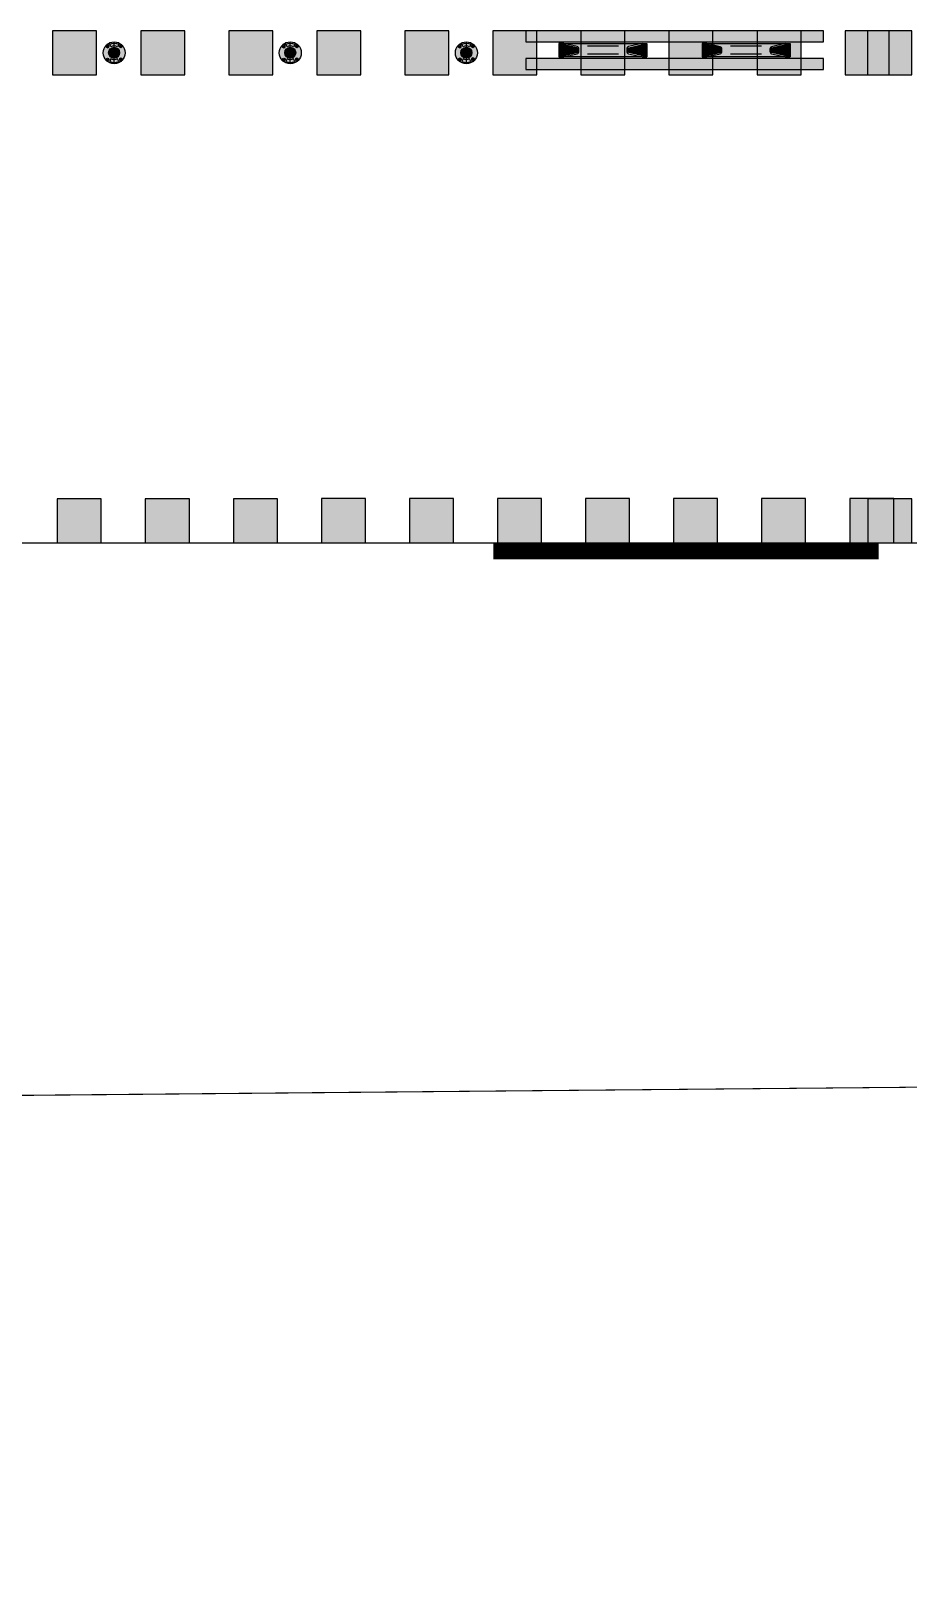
# Model space of a CAD drawing. Header units: metres. Extents: x 668617 to 675126, y 2286318 to 2293677.
# Drawn here: x 668824.7 to 668832.67, y 2287193.37 to 2287207.37 of the extents above; entities that cross this region are included whole.
import ezdxf

# ---------------------------------------------------------------- set-up
doc = ezdxf.new("R2010")
doc.units = ezdxf.units.M
doc.header["$MEASUREMENT"] = 0
for name, color, linetype in [('DMTG-B-CuadrosVerdes', 94, 'Continuous'), ('DMTG-D-CONFIBUS', 1, 'Continuous'), ('DMTG-M-VIALETON', 92, 'Continuous'), ('DMTG-PB-BANQUETAS', 251, 'Continuous'), ('DMTG-PB-LOTIFICACION', 253, 'Continuous'), ('DMTG-PB-MANZANAS', 251, 'Continuous'), ('DMTG-SH-LINEA DOBLE', 252, 'Continuous'), ('DMTG-SH-LINEA GUARNICION', 40, 'Continuous')]:
    doc.layers.add(name, color=color, linetype=linetype)

# ---------------------------------------------------------------- blocks, each defined once
blk = doc.blocks.new('*U115')
h = blk.add_hatch(color=256)
h.dxf.hatch_style = 1
h.paths.add_polyline_path([(0, 4.25), (0.4, 4.25), (0.4, 4.65), (0, 4.65)])
h = blk.add_hatch(color=256)
h.dxf.hatch_style = 1
h.paths.add_polyline_path([(0, 0), (0.4, 0), (0.4, 0.4), (0, 0.4)])
for points in [[(0, 4.25), (0.4, 4.25), (0.4, 4.65), (0, 4.65)], [(0, 0), (0.4, 0), (0.4, 0.4), (0, 0.4)]]:
    blk.add_lwpolyline(points, close=True)
blk = doc.blocks.new('*U59')
for points in [[(1.2, 0.2), (3.906, 0.2), (3.906, 0.3), (1.2, 0.3)], [(1.2, -0.05), (3.906, -0.05), (3.906, 0.05), (1.2, 0.05)]]:
    blk.add_hatch(color=252).paths.add_polyline_path(points)
for points in [[(1.2, 0.2), (3.906, 0.2), (3.906, 0.3), (1.2, 0.3)], [(1.2, -0.05), (3.906, -0.05), (3.906, 0.05), (1.2, 0.05)]]:
    blk.add_lwpolyline(points, close=True)
blk = doc.blocks.new('*U114')
h = blk.add_hatch(color=256)
h.dxf.hatch_style = 1
h.paths.add_polyline_path([(74.358, 4.25), (74.758, 4.25), (74.758, 4.65), (74.358, 4.65)])
h = blk.add_hatch(color=256)
h.dxf.hatch_style = 1
h.paths.add_polyline_path([(74.358, 4.25), (74.758, 4.25), (74.758, 4.65), (74.358, 4.65)])
h = blk.add_hatch(color=256)
h.dxf.hatch_style = 1
h.paths.add_polyline_path([(75.158, 4.25), (75.558, 4.25), (75.558, 4.65), (75.158, 4.65)])
h = blk.add_hatch(color=256)
h.dxf.hatch_style = 1
h.paths.add_polyline_path([(75.158, 4.25), (75.558, 4.25), (75.558, 4.65), (75.158, 4.65)])
h = blk.add_hatch(color=256)
h.dxf.hatch_style = 1
h.paths.add_polyline_path([(75.958, 4.25), (76.358, 4.25), (76.358, 4.65), (75.958, 4.65)])
h = blk.add_hatch(color=256)
h.dxf.hatch_style = 1
h.paths.add_polyline_path([(75.958, 4.25), (76.358, 4.25), (76.358, 4.65), (75.958, 4.65)])
h = blk.add_hatch(color=256)
h.dxf.hatch_style = 1
h.paths.add_polyline_path([(76.758, 4.25), (77.158, 4.25), (77.158, 4.65), (76.758, 4.65)])
h = blk.add_hatch(color=256)
h.dxf.hatch_style = 1
h.paths.add_polyline_path([(76.758, 4.25), (77.158, 4.25), (77.158, 4.65), (76.758, 4.65)])
h = blk.add_hatch(color=256)
h.dxf.hatch_style = 1
h.paths.add_polyline_path([(77.558, 4.25), (77.958, 4.25), (77.958, 4.65), (77.558, 4.65)])
h = blk.add_hatch(color=256)
h.dxf.hatch_style = 1
h.paths.add_polyline_path([(77.558, 4.25), (77.958, 4.25), (77.958, 4.65), (77.558, 4.65)])
h = blk.add_hatch(color=256)
h.dxf.hatch_style = 1
h.paths.add_polyline_path([(78.358, 4.25), (78.758, 4.25), (78.758, 4.65), (78.358, 4.65)])
h = blk.add_hatch(color=256)
h.dxf.hatch_style = 1
h.paths.add_polyline_path([(78.358, 4.25), (78.758, 4.25), (78.758, 4.65), (78.358, 4.65)])
h = blk.add_hatch(color=256)
h.dxf.hatch_style = 1
h.paths.add_polyline_path([(79.158, 4.25), (79.558, 4.25), (79.558, 4.65), (79.158, 4.65)])
h = blk.add_hatch(color=256)
h.dxf.hatch_style = 1
h.paths.add_polyline_path([(79.158, 4.25), (79.558, 4.25), (79.558, 4.65), (79.158, 4.65)])
h = blk.add_hatch(color=256)
h.dxf.hatch_style = 1
h.paths.add_polyline_path([(79.958, 4.25), (80.358, 4.25), (80.358, 4.65), (79.958, 4.65)])
h = blk.add_hatch(color=256)
h.dxf.hatch_style = 1
h.paths.add_polyline_path([(79.958, 4.25), (80.358, 4.25), (80.358, 4.65), (79.958, 4.65)])
h = blk.add_hatch(color=256)
h.dxf.hatch_style = 1
h.paths.add_polyline_path([(80.758, 4.25), (81.158, 4.25), (81.158, 4.65), (80.758, 4.65)])
h = blk.add_hatch(color=256)
h.dxf.hatch_style = 1
h.paths.add_polyline_path([(80.758, 4.25), (81.158, 4.25), (81.158, 4.65), (80.758, 4.65)])
h = blk.add_hatch(color=256)
h.dxf.hatch_style = 1
h.paths.add_polyline_path([(81.558, 4.25), (81.958, 4.25), (81.958, 4.65), (81.558, 4.65)])
h = blk.add_hatch(color=256)
h.dxf.hatch_style = 1
h.paths.add_polyline_path([(74.4, 0), (74.8, 0), (74.8, 0.4), (74.4, 0.4)])
h = blk.add_hatch(color=256)
h.dxf.hatch_style = 1
h.paths.add_polyline_path([(74.4, 0), (74.8, 0), (74.8, 0.4), (74.4, 0.4)])
h = blk.add_hatch(color=256)
h.dxf.hatch_style = 1
h.paths.add_polyline_path([(75.2, 0), (75.6, 0), (75.6, 0.4), (75.2, 0.4)])
h = blk.add_hatch(color=256)
h.dxf.hatch_style = 1
h.paths.add_polyline_path([(75.2, 0), (75.6, 0), (75.6, 0.4), (75.2, 0.4)])
h = blk.add_hatch(color=256)
h.dxf.hatch_style = 1
h.paths.add_polyline_path([(76, 0), (76.4, 0), (76.4, 0.4), (76, 0.4)])
h = blk.add_hatch(color=256)
h.dxf.hatch_style = 1
h.paths.add_polyline_path([(76, 0), (76.4, 0), (76.4, 0.4), (76, 0.4)])
h = blk.add_hatch(color=256)
h.dxf.hatch_style = 1
h.paths.add_polyline_path([(76.8, 0), (77.2, 0), (77.2, 0.4), (76.8, 0.4)])
h = blk.add_hatch(color=256)
h.dxf.hatch_style = 1
h.paths.add_polyline_path([(76.8, 0), (77.2, 0), (77.2, 0.4), (76.8, 0.4)])
h = blk.add_hatch(color=256)
h.dxf.hatch_style = 1
h.paths.add_polyline_path([(77.6, 0), (78, 0), (78, 0.4), (77.6, 0.4)])
h = blk.add_hatch(color=256)
h.dxf.hatch_style = 1
h.paths.add_polyline_path([(77.6, 0), (78, 0), (78, 0.4), (77.6, 0.4)])
h = blk.add_hatch(color=256)
h.dxf.hatch_style = 1
h.paths.add_polyline_path([(78.4, 0), (78.8, 0), (78.8, 0.4), (78.4, 0.4)])
h = blk.add_hatch(color=256)
h.dxf.hatch_style = 1
h.paths.add_polyline_path([(78.4, 0), (78.8, 0), (78.8, 0.4), (78.4, 0.4)])
h = blk.add_hatch(color=256)
h.dxf.hatch_style = 1
h.paths.add_polyline_path([(79.2, 0), (79.6, 0), (79.6, 0.4), (79.2, 0.4)])
h = blk.add_hatch(color=256)
h.dxf.hatch_style = 1
h.paths.add_polyline_path([(79.2, 0), (79.6, 0), (79.6, 0.4), (79.2, 0.4)])
h = blk.add_hatch(color=256)
h.dxf.hatch_style = 1
h.paths.add_polyline_path([(80, 0), (80.4, 0), (80.4, 0.4), (80, 0.4)])
h = blk.add_hatch(color=256)
h.dxf.hatch_style = 1
h.paths.add_polyline_path([(80, 0), (80.4, 0), (80.4, 0.4), (80, 0.4)])
h = blk.add_hatch(color=256)
h.dxf.hatch_style = 1
h.paths.add_polyline_path([(80.8, 0), (81.2, 0), (81.2, 0.4), (80.8, 0.4)])
h = blk.add_hatch(color=256)
h.dxf.hatch_style = 1
h.paths.add_polyline_path([(80.8, 0), (81.2, 0), (81.2, 0.4), (80.8, 0.4)])
h = blk.add_hatch(color=256)
h.dxf.hatch_style = 1
h.paths.add_polyline_path([(81.6, 0), (82, 0), (82, 0.4), (81.6, 0.4)])
for points in [[(74.358, 4.25), (74.758, 4.25), (74.758, 4.65), (74.358, 4.65)], [(74.358, 4.25), (74.758, 4.25), (74.758, 4.65), (74.358, 4.65)], [(75.158, 4.25), (75.558, 4.25), (75.558, 4.65), (75.158, 4.65)], [(75.158, 4.25), (75.558, 4.25), (75.558, 4.65), (75.158, 4.65)], [(75.958, 4.25), (76.358, 4.25), (76.358, 4.65), (75.958, 4.65)], [(75.958, 4.25), (76.358, 4.25), (76.358, 4.65), (75.958, 4.65)], [(76.758, 4.25), (77.158, 4.25), (77.158, 4.65), (76.758, 4.65)], [(76.758, 4.25), (77.158, 4.25), (77.158, 4.65), (76.758, 4.65)], [(77.558, 4.25), (77.958, 4.25), (77.958, 4.65), (77.558, 4.65)], [(77.558, 4.25), (77.958, 4.25), (77.958, 4.65), (77.558, 4.65)], [(78.358, 4.25), (78.758, 4.25), (78.758, 4.65), (78.358, 4.65)], [(78.358, 4.25), (78.758, 4.25), (78.758, 4.65), (78.358, 4.65)], [(79.158, 4.25), (79.558, 4.25), (79.558, 4.65), (79.158, 4.65)], [(79.158, 4.25), (79.558, 4.25), (79.558, 4.65), (79.158, 4.65)], [(79.958, 4.25), (80.358, 4.25), (80.358, 4.65), (79.958, 4.65)], [(79.958, 4.25), (80.358, 4.25), (80.358, 4.65), (79.958, 4.65)], [(80.758, 4.25), (81.158, 4.25), (81.158, 4.65), (80.758, 4.65)], [(80.758, 4.25), (81.158, 4.25), (81.158, 4.65), (80.758, 4.65)], [(81.558, 4.25), (81.958, 4.25), (81.958, 4.65), (81.558, 4.65)], [(74.4, 0), (74.8, 0), (74.8, 0.4), (74.4, 0.4)], [(74.4, 0), (74.8, 0), (74.8, 0.4), (74.4, 0.4)], [(75.2, 0), (75.6, 0), (75.6, 0.4), (75.2, 0.4)], [(75.2, 0), (75.6, 0), (75.6, 0.4), (75.2, 0.4)], [(76, 0), (76.4, 0), (76.4, 0.4), (76, 0.4)], [(76, 0), (76.4, 0), (76.4, 0.4), (76, 0.4)], [(76.8, 0), (77.2, 0), (77.2, 0.4), (76.8, 0.4)], [(76.8, 0), (77.2, 0), (77.2, 0.4), (76.8, 0.4)], [(77.6, 0), (78, 0), (78, 0.4), (77.6, 0.4)], [(77.6, 0), (78, 0), (78, 0.4), (77.6, 0.4)], [(78.4, 0), (78.8, 0), (78.8, 0.4), (78.4, 0.4)], [(78.4, 0), (78.8, 0), (78.8, 0.4), (78.4, 0.4)], [(79.2, 0), (79.6, 0), (79.6, 0.4), (79.2, 0.4)], [(79.2, 0), (79.6, 0), (79.6, 0.4), (79.2, 0.4)], [(80, 0), (80.4, 0), (80.4, 0.4), (80, 0.4)], [(80, 0), (80.4, 0), (80.4, 0.4), (80, 0.4)], [(80.8, 0), (81.2, 0), (81.2, 0.4), (80.8, 0.4)], [(80.8, 0), (81.2, 0), (81.2, 0.4), (80.8, 0.4)], [(81.6, 0), (82, 0), (82, 0.4), (81.6, 0.4)]]:
    blk.add_lwpolyline(points, close=True)
blk = doc.blocks.new('*U26')
at = {"ltscale": 0.1, "true_color": 0xf8d731}
h = blk.add_hatch(color=40, dxfattribs=at)
h.dxf.hatch_style = 1
h.paths.add_polyline_path([(0, -0.115), (0, -0.235), (0.163, -0.197, 0.348227), (0.171, -0.187), (0.171, -0.163, 0.348227), (0.163, -0.153)])
h.paths.add_polyline_path([(0.151, -0.171), (0.151, -0.179), (0.02, -0.21), (0.02, -0.14)], flags=16)
h = blk.add_hatch(color=40, dxfattribs=at)
h.dxf.hatch_style = 1
h.set_gradient(color1=(248, 153, 30), color2=(248, 215, 49), rotation=90, name='CYLINDER')
h.paths.add_polyline_path([(0.756, -0.235), (0.632, -0.207, -0.349253), (0.617, -0.187), (0.617, -0.163, -0.000038), (0.617, -0.163, -0.349253), (0.632, -0.143), (0.756, -0.115), (0.044, -0.115), (0.165, -0.143, -0.348227), (0.181, -0.163), (0.181, -0.187, -0.348227), (0.165, -0.207), (0.044, -0.235)])
h = blk.add_hatch(color=40, dxfattribs=at)
h.dxf.hatch_style = 1
h.paths.add_polyline_path([(0.634, -0.153, 0.349253), (0.627, -0.163), (0.627, -0.187, 0.349253), (0.634, -0.197), (0.8, -0.235), (0.8, -0.115)])
h.paths.add_polyline_path([(0.78, -0.14), (0.647, -0.171), (0.647, -0.179), (0.78, -0.21)], flags=16)
at = {"lineweight": 60}
h = blk.add_hatch(color=72, dxfattribs=at)
h.dxf.hatch_style = 1
h.paths.add_polyline_path([(0.02, -0.21), (0.151, -0.179), (0.151, -0.171), (0.02, -0.14)])
h = blk.add_hatch(color=22, dxfattribs=at)
h.dxf.hatch_style = 1
h.paths.add_polyline_path([(0.647, -0.179), (0.78, -0.21), (0.78, -0.14), (0.647, -0.171)])
at = {"color": 40, "true_color": 0xf8d731}
for points in [[(0, -0.115), (0, -0.235), (0.163, -0.197, 0.348227), (0.171, -0.187), (0.171, -0.163, 0.348227), (0.163, -0.153)], [(0.617, -0.163), (0.617, -0.187, 0.349253), (0.632, -0.207), (0.756, -0.235), (0.044, -0.235), (0.165, -0.207, 0.348227), (0.181, -0.187), (0.181, -0.163, 0.348227), (0.165, -0.143), (0.044, -0.115), (0.756, -0.115), (0.632, -0.143, 0.349253), (0.617, -0.163, 0.000038)], [(0.8, -0.235), (0.634, -0.197, -0.349253), (0.627, -0.187), (0.627, -0.163, -0.349253), (0.634, -0.153), (0.8, -0.115)]]:
    blk.add_lwpolyline(points, format="xyb", close=True, dxfattribs=at)
for points in [[(0.044, -0.115), (0, -0.115)], [(0.756, -0.115), (0.8, -0.115)], [(0, -0.235), (0.044, -0.235)], [(0.756, -0.235), (0.8, -0.235)]]:
    blk.add_lwpolyline(points, dxfattribs=at)
at = {"color": 1, "ltscale": 0.1}
for points in [[(0.541, -0.139), (0.259, -0.139)], [(0.541, -0.211), (0.259, -0.211)]]:
    blk.add_lwpolyline(points, dxfattribs=at)
at = {"color": 40, "true_color": 0xf8d731}
for points in [[(0.02, -0.14), (0.02, -0.21), (0.151, -0.179), (0.151, -0.171)], [(0.78, -0.21), (0.647, -0.179), (0.647, -0.171), (0.78, -0.14)]]:
    blk.add_lwpolyline(points, close=True, dxfattribs=at)
blk = doc.blocks.new('*U245')
at = {"layer": 'DMTG-D-CONFIBUS', "rotation": 0.005551742592514601}
blk.add_blockref('*U26', (0.5, 0.175), dxfattribs=at)
blk = doc.blocks.new('*U246')
at = {"layer": 'DMTG-D-CONFIBUS', "color": 0, "linetype": 'ByBlock', "lineweight": -2, "transparency": 16777216, "rotation": 0.4169197806569377}
for p in [(668826.641, 2287211.564), (668827.941, 2287211.573)]:
    blk.add_blockref('*U245', p, dxfattribs=at)
blk = doc.blocks.new('*U35')
at = {"true_color": 0x58ba48}
h = blk.add_hatch(color=85, dxfattribs=at)
h.dxf.hatch_style = 1
h.paths.add_polyline_path([(46.85, 11.3, 1), (46.95, 11.3, 1)], flags=0)
h.paths.add_polyline_path([(46.85, 11.368), (46.839, 11.379, 0.062746), (46.821, 11.361), (46.832, 11.35, 0.413879), (46.85, 11.35, 0.414549)], flags=17)
h.paths.add_polyline_path([(46.847, 11.359, -1), (46.835, 11.359, -1)], flags=16)
h.paths.add_polyline_path([(46.85, 11.3, 1), (46.95, 11.3, 1)], flags=16)
h.paths.add_polyline_path([(46.962, 11.379), (46.951, 11.368, 0.413879), (46.951, 11.35, 0.414549), (46.969, 11.35), (46.979, 11.361, 0.062746)], flags=17)
h.paths.add_polyline_path([(46.966, 11.359, -1), (46.954, 11.359, -1)], flags=16)
h.paths.add_polyline_path([(46.979, 11.238), (46.969, 11.249, 0.413879), (46.951, 11.249, 0.414549), (46.951, 11.231), (46.962, 11.221, 0.062746)], flags=17)
h.paths.add_polyline_path([(46.954, 11.24, -1), (46.966, 11.24, -1)], flags=16)
h.paths.add_polyline_path([(46.85, 11.249, 0.414549), (46.832, 11.249), (46.821, 11.238, 0.062746), (46.839, 11.221), (46.85, 11.231, 0.413879)], flags=17)
h.paths.add_polyline_path([(46.835, 11.24, -1), (46.847, 11.24, -1)], flags=16)
h.paths.add_polyline_path([(46.979, 11.361), (46.969, 11.35, -0.414549), (46.951, 11.35, -0.413879), (46.951, 11.368), (46.962, 11.379, 0.342564), (46.839, 11.379), (46.85, 11.368, -0.414549), (46.85, 11.35, -0.413879), (46.832, 11.35), (46.821, 11.361, 0.166532), (46.8, 11.3, 0.166532), (46.821, 11.238), (46.832, 11.249, -0.414549), (46.85, 11.249, -0.413879), (46.85, 11.231), (46.839, 11.221, 0.342564), (46.962, 11.221), (46.951, 11.231, -0.414549), (46.951, 11.249, -0.413879), (46.969, 11.249), (46.979, 11.238, 0.166532), (47, 11.3, 0.166532)])
h.paths.add_polyline_path([(46.95, 11.3, -1), (46.85, 11.3, -1)], flags=0)
h.paths.add_polyline_path([(46.929, 11.355, 0.245947), (46.871, 11.355), (46.86, 11.377, -0.245947), (46.941, 11.377)], flags=16)
h.paths.add_polyline_path([(46.929, 11.244), (46.941, 11.222, -0.245947), (46.86, 11.222), (46.871, 11.244, 0.245947)], flags=16)
h = blk.add_hatch(color=85, dxfattribs=at)
h.dxf.hatch_style = 1
h.paths.add_polyline_path([(46.85, 11.3, 1), (46.95, 11.3, 1)])
at = {"true_color": 0xc7c8ca}
h = blk.add_hatch(color=9, dxfattribs=at)
h.dxf.hatch_style = 1
h.paths.add_polyline_path([(46.941, 11.377, 0.245947), (46.86, 11.377), (46.871, 11.355, -0.245947), (46.929, 11.355)])
h.paths.add_polyline_path([(46.941, 11.222), (46.929, 11.244, -0.245947), (46.871, 11.244), (46.86, 11.222, 0.245947)])
at = {"true_color": 0x58ba48}
h = blk.add_hatch(color=85, dxfattribs=at)
h.dxf.hatch_style = 1
h.paths.add_polyline_path([(48.45, 11.3, 1), (48.55, 11.3, 1)], flags=0)
h.paths.add_polyline_path([(48.45, 11.368), (48.439, 11.379, 0.062746), (48.421, 11.361), (48.432, 11.35, 0.413879), (48.45, 11.35, 0.414549)], flags=17)
h.paths.add_polyline_path([(48.447, 11.359, -1), (48.435, 11.359, -1)], flags=16)
h.paths.add_polyline_path([(48.45, 11.3, 1), (48.55, 11.3, 1)], flags=16)
h.paths.add_polyline_path([(48.562, 11.379), (48.551, 11.368, 0.413879), (48.551, 11.35, 0.414549), (48.569, 11.35), (48.579, 11.361, 0.062746)], flags=17)
h.paths.add_polyline_path([(48.566, 11.359, -1), (48.554, 11.359, -1)], flags=16)
h.paths.add_polyline_path([(48.579, 11.238), (48.569, 11.249, 0.413879), (48.551, 11.249, 0.414549), (48.551, 11.231), (48.562, 11.221, 0.062746)], flags=17)
h.paths.add_polyline_path([(48.554, 11.24, -1), (48.566, 11.24, -1)], flags=16)
h.paths.add_polyline_path([(48.45, 11.249, 0.414549), (48.432, 11.249), (48.421, 11.238, 0.062746), (48.439, 11.221), (48.45, 11.231, 0.413879)], flags=17)
h.paths.add_polyline_path([(48.435, 11.24, -1), (48.447, 11.24, -1)], flags=16)
h.paths.add_polyline_path([(48.579, 11.361), (48.569, 11.35, -0.414549), (48.551, 11.35, -0.413879), (48.551, 11.368), (48.562, 11.379, 0.342564), (48.439, 11.379), (48.45, 11.368, -0.414549), (48.45, 11.35, -0.413879), (48.432, 11.35), (48.421, 11.361, 0.166532), (48.4, 11.3, 0.166532), (48.421, 11.238), (48.432, 11.249, -0.414549), (48.45, 11.249, -0.413879), (48.45, 11.231), (48.439, 11.221, 0.342564), (48.562, 11.221), (48.551, 11.231, -0.414549), (48.551, 11.249, -0.413879), (48.569, 11.249), (48.579, 11.238, 0.166532), (48.6, 11.3, 0.166532)])
h.paths.add_polyline_path([(48.55, 11.3, -1), (48.45, 11.3, -1)], flags=0)
h.paths.add_polyline_path([(48.529, 11.355, 0.245947), (48.471, 11.355), (48.46, 11.377, -0.245947), (48.541, 11.377)], flags=16)
h.paths.add_polyline_path([(48.529, 11.244), (48.541, 11.222, -0.245947), (48.46, 11.222), (48.471, 11.244, 0.245947)], flags=16)
h = blk.add_hatch(color=85, dxfattribs=at)
h.dxf.hatch_style = 1
h.paths.add_polyline_path([(48.45, 11.3, 1), (48.55, 11.3, 1)])
at = {"true_color": 0xc7c8ca}
h = blk.add_hatch(color=9, dxfattribs=at)
h.dxf.hatch_style = 1
h.paths.add_polyline_path([(48.541, 11.377, 0.245947), (48.46, 11.377), (48.471, 11.355, -0.245947), (48.529, 11.355)])
h.paths.add_polyline_path([(48.541, 11.222), (48.529, 11.244, -0.245947), (48.471, 11.244), (48.46, 11.222, 0.245947)])
at = {"true_color": 0x58ba48}
h = blk.add_hatch(color=85, dxfattribs=at)
h.dxf.hatch_style = 1
h.paths.add_polyline_path([(50.05, 11.3, 1), (50.15, 11.3, 1)], flags=0)
h.paths.add_polyline_path([(50.05, 11.368), (50.039, 11.379, 0.062746), (50.021, 11.361), (50.032, 11.35, 0.413879), (50.05, 11.35, 0.414549)], flags=17)
h.paths.add_polyline_path([(50.047, 11.359, -1), (50.035, 11.359, -1)], flags=16)
h.paths.add_polyline_path([(50.05, 11.3, 1), (50.15, 11.3, 1)], flags=16)
h.paths.add_polyline_path([(50.162, 11.379), (50.151, 11.368, 0.413879), (50.151, 11.35, 0.414549), (50.169, 11.35), (50.179, 11.361, 0.062746)], flags=17)
h.paths.add_polyline_path([(50.166, 11.359, -1), (50.154, 11.359, -1)], flags=16)
h.paths.add_polyline_path([(50.179, 11.238), (50.169, 11.249, 0.413879), (50.151, 11.249, 0.414549), (50.151, 11.231), (50.162, 11.221, 0.062746)], flags=17)
h.paths.add_polyline_path([(50.154, 11.24, -1), (50.166, 11.24, -1)], flags=16)
h.paths.add_polyline_path([(50.05, 11.249, 0.414549), (50.032, 11.249), (50.021, 11.238, 0.062746), (50.039, 11.221), (50.05, 11.231, 0.413879)], flags=17)
h.paths.add_polyline_path([(50.035, 11.24, -1), (50.047, 11.24, -1)], flags=16)
h.paths.add_polyline_path([(50.179, 11.361), (50.169, 11.35, -0.414549), (50.151, 11.35, -0.413879), (50.151, 11.368), (50.162, 11.379, 0.342564), (50.039, 11.379), (50.05, 11.368, -0.414549), (50.05, 11.35, -0.413879), (50.032, 11.35), (50.021, 11.361, 0.166532), (50, 11.3, 0.166532), (50.021, 11.238), (50.032, 11.249, -0.414549), (50.05, 11.249, -0.413879), (50.05, 11.231), (50.039, 11.221, 0.342564), (50.162, 11.221), (50.151, 11.231, -0.414549), (50.151, 11.249, -0.413879), (50.169, 11.249), (50.179, 11.238, 0.166532), (50.2, 11.3, 0.166532)])
h.paths.add_polyline_path([(50.15, 11.3, -1), (50.05, 11.3, -1)], flags=0)
h.paths.add_polyline_path([(50.129, 11.355, 0.245947), (50.071, 11.355), (50.06, 11.377, -0.245947), (50.141, 11.377)], flags=16)
h.paths.add_polyline_path([(50.129, 11.244), (50.141, 11.222, -0.245947), (50.06, 11.222), (50.071, 11.244, 0.245947)], flags=16)
h = blk.add_hatch(color=85, dxfattribs=at)
h.dxf.hatch_style = 1
h.paths.add_polyline_path([(50.05, 11.3, 1), (50.15, 11.3, 1)])
at = {"true_color": 0xc7c8ca}
h = blk.add_hatch(color=9, dxfattribs=at)
h.dxf.hatch_style = 1
h.paths.add_polyline_path([(50.141, 11.377, 0.245947), (50.06, 11.377), (50.071, 11.355, -0.245947), (50.129, 11.355)])
h.paths.add_polyline_path([(50.141, 11.222), (50.129, 11.244, -0.245947), (50.071, 11.244), (50.06, 11.222, 0.245947)])
at = {"color": 18, "true_color": 0x000000}
for points in [[(46.85, 11.368), (46.839, 11.379, 0.062746), (46.821, 11.361), (46.832, 11.35, 0.413879), (46.85, 11.35, 0.414549)], [(46.941, 11.377), (46.929, 11.355, 0.245947), (46.871, 11.355), (46.86, 11.377, -0.245947)], [(46.951, 11.368), (46.962, 11.379, -0.062746), (46.979, 11.361), (46.969, 11.35, -0.413879), (46.951, 11.35, -0.414549)], [(48.45, 11.368), (48.439, 11.379, 0.062746), (48.421, 11.361), (48.432, 11.35, 0.413879), (48.45, 11.35, 0.414549)], [(48.541, 11.377), (48.529, 11.355, 0.245947), (48.471, 11.355), (48.46, 11.377, -0.245947)], [(48.551, 11.368), (48.562, 11.379, -0.062746), (48.579, 11.361), (48.569, 11.35, -0.413879), (48.551, 11.35, -0.414549)], [(50.05, 11.368), (50.039, 11.379, 0.062746), (50.021, 11.361), (50.032, 11.35, 0.413879), (50.05, 11.35, 0.414549)], [(50.141, 11.377), (50.129, 11.355, 0.245947), (50.071, 11.355), (50.06, 11.377, -0.245947)], [(50.151, 11.368), (50.162, 11.379, -0.062746), (50.179, 11.361), (50.169, 11.35, -0.413879), (50.151, 11.35, -0.414549)], [(46.85, 11.231), (46.839, 11.221, -0.062746), (46.821, 11.238), (46.832, 11.249, -0.413879), (46.85, 11.249, -0.414549)], [(46.941, 11.222), (46.929, 11.244, -0.245947), (46.871, 11.244), (46.86, 11.222, 0.245947)], [(46.951, 11.231), (46.962, 11.221, 0.062746), (46.979, 11.238), (46.969, 11.249, 0.413879), (46.951, 11.249, 0.414549)], [(48.45, 11.231), (48.439, 11.221, -0.062746), (48.421, 11.238), (48.432, 11.249, -0.413879), (48.45, 11.249, -0.414549)], [(48.541, 11.222), (48.529, 11.244, -0.245947), (48.471, 11.244), (48.46, 11.222, 0.245947)], [(48.551, 11.231), (48.562, 11.221, 0.062746), (48.579, 11.238), (48.569, 11.249, 0.413879), (48.551, 11.249, 0.414549)], [(50.05, 11.231), (50.039, 11.221, -0.062746), (50.021, 11.238), (50.032, 11.249, -0.413879), (50.05, 11.249, -0.414549)], [(50.141, 11.222), (50.129, 11.244, -0.245947), (50.071, 11.244), (50.06, 11.222, 0.245947)], [(50.151, 11.231), (50.162, 11.221, 0.062746), (50.179, 11.238), (50.169, 11.249, 0.413879), (50.151, 11.249, 0.414549)]]:
    blk.add_lwpolyline(points, format="xyb", close=True, dxfattribs=at)
for points in [[(46.9, 11.2), (46.9, 11.4)], [(48.5, 11.2), (48.5, 11.4)], [(50.1, 11.2), (50.1, 11.4)]]:
    blk.add_lwpolyline(points)
for centre, radius in [((46.9, 11.3), 0.1), ((46.841, 11.359), 0.00613), ((46.9, 11.3), 0.05), ((46.96, 11.359), 0.00613), ((48.5, 11.3), 0.1), ((48.441, 11.359), 0.00613), ((48.5, 11.3), 0.05), ((48.56, 11.359), 0.00613), ((50.1, 11.3), 0.1), ((50.041, 11.359), 0.00613), ((50.1, 11.3), 0.05), ((50.16, 11.359), 0.00613), ((46.841, 11.24), 0.00613), ((46.96, 11.24), 0.00613), ((48.441, 11.24), 0.00613), ((48.56, 11.24), 0.00613), ((50.041, 11.24), 0.00613), ((50.16, 11.24), 0.00613)]:
    blk.add_circle(centre, radius, dxfattribs=at)

msp = doc.modelspace()

# ---------------------------------------------------------------- linework, layer by layer
at = {"layer": 'DMTG-PB-BANQUETAS', "flags": 128}
msp.add_lwpolyline([(668753.4798, 2287092.52787, -0.41648439), (668749.45704, 2287096.53602), (668749.66703, 2287198.75698, -0.41908257), (668753.6595, 2287202.71495), (668814.79702, 2287202.71632), (668877.34258, 2287202.71773, -0.41549866), (668881.34263, 2287198.70027), (668880.89825, 2287096.8517), (668880.67767, 2287096.23231), (668880.37734, 2287095.64651), (668880.00433, 2287095.10525), (668879.56372, 2287094.61749), (668879.06256, 2287094.19117), (668878.51091, 2287093.83324), (668877.91681, 2287093.55161), (668877.29129, 2287093.34822), (668876.64439, 2287093.229), (668753.4798, 2287092.52787)], format="xyb", dxfattribs=at)
at = {"layer": 'DMTG-PB-LOTIFICACION', "flags": 128}
msp.add_lwpolyline([(668815.57992, 2287197.61649), (668837.92939, 2287197.82146)], dxfattribs=at)
at = {"layer": 'DMTG-PB-MANZANAS', "flags": 128}
msp.add_lwpolyline([(668875.77843, 2287198.18231), (668875.95292, 2287157.4112), (668876.04961, 2287134.82059), (668876.12463, 2287117.29011), (668876.20561, 2287098.3696), (668848.5262, 2287098.13198), (668816.01684, 2287097.86383), (668801.2771, 2287097.75119), (668776.01759, 2287097.54385), (668755.94799, 2287097.37856), (668755.94848, 2287129.88995), (668755.92618, 2287142.23164), (668755.91879, 2287157.94118), (668755.91086, 2287162.13134), (668755.90904, 2287171.90177), (668755.90714, 2287181.69221), (668755.90136, 2287197.06288), (668775.83092, 2287197.23757), (668795.5104, 2287197.4312), (668815.57992, 2287197.61649), (668837.92939, 2287197.82146)], close=True, dxfattribs=at)
at = {"layer": 'DMTG-SH-LINEA GUARNICION', "const_width": 0.15}
msp.add_lwpolyline([(668828.90253, 2287202.64156), (668832.40365, 2287202.64164)], dxfattribs=at)

# ---------------------------------------------------------------- block references
at = {"layer": 'DMTG-B-CuadrosVerdes'}
for name, p, rotation in [('*U114', (668750.539, 2287202.71599), 0.001244434201044779), ('*U115', (668832.30249, 2287202.71671), 0.001244434201096563)]:
    msp.add_blockref(name, p, dxfattribs=dict(at, rotation=rotation))
at = {"layer": 'DMTG-D-CONFIBUS', "rotation": 359.5770898771991}
msp.add_blockref('*U246', (-16861.57782, 4994.61417), dxfattribs=at)
at = {"layer": 'DMTG-M-VIALETON', "rotation": 0.001244434180265421}
msp.add_blockref('*U35', (668778.55615, 2287195.86686), dxfattribs=at)
at = {"layer": 'DMTG-SH-LINEA DOBLE', "rotation": 179.9986875201573}
msp.add_blockref('*U59', (668833.10241, 2287207.31642), dxfattribs=at)

doc.saveas('drawing.dxf')
